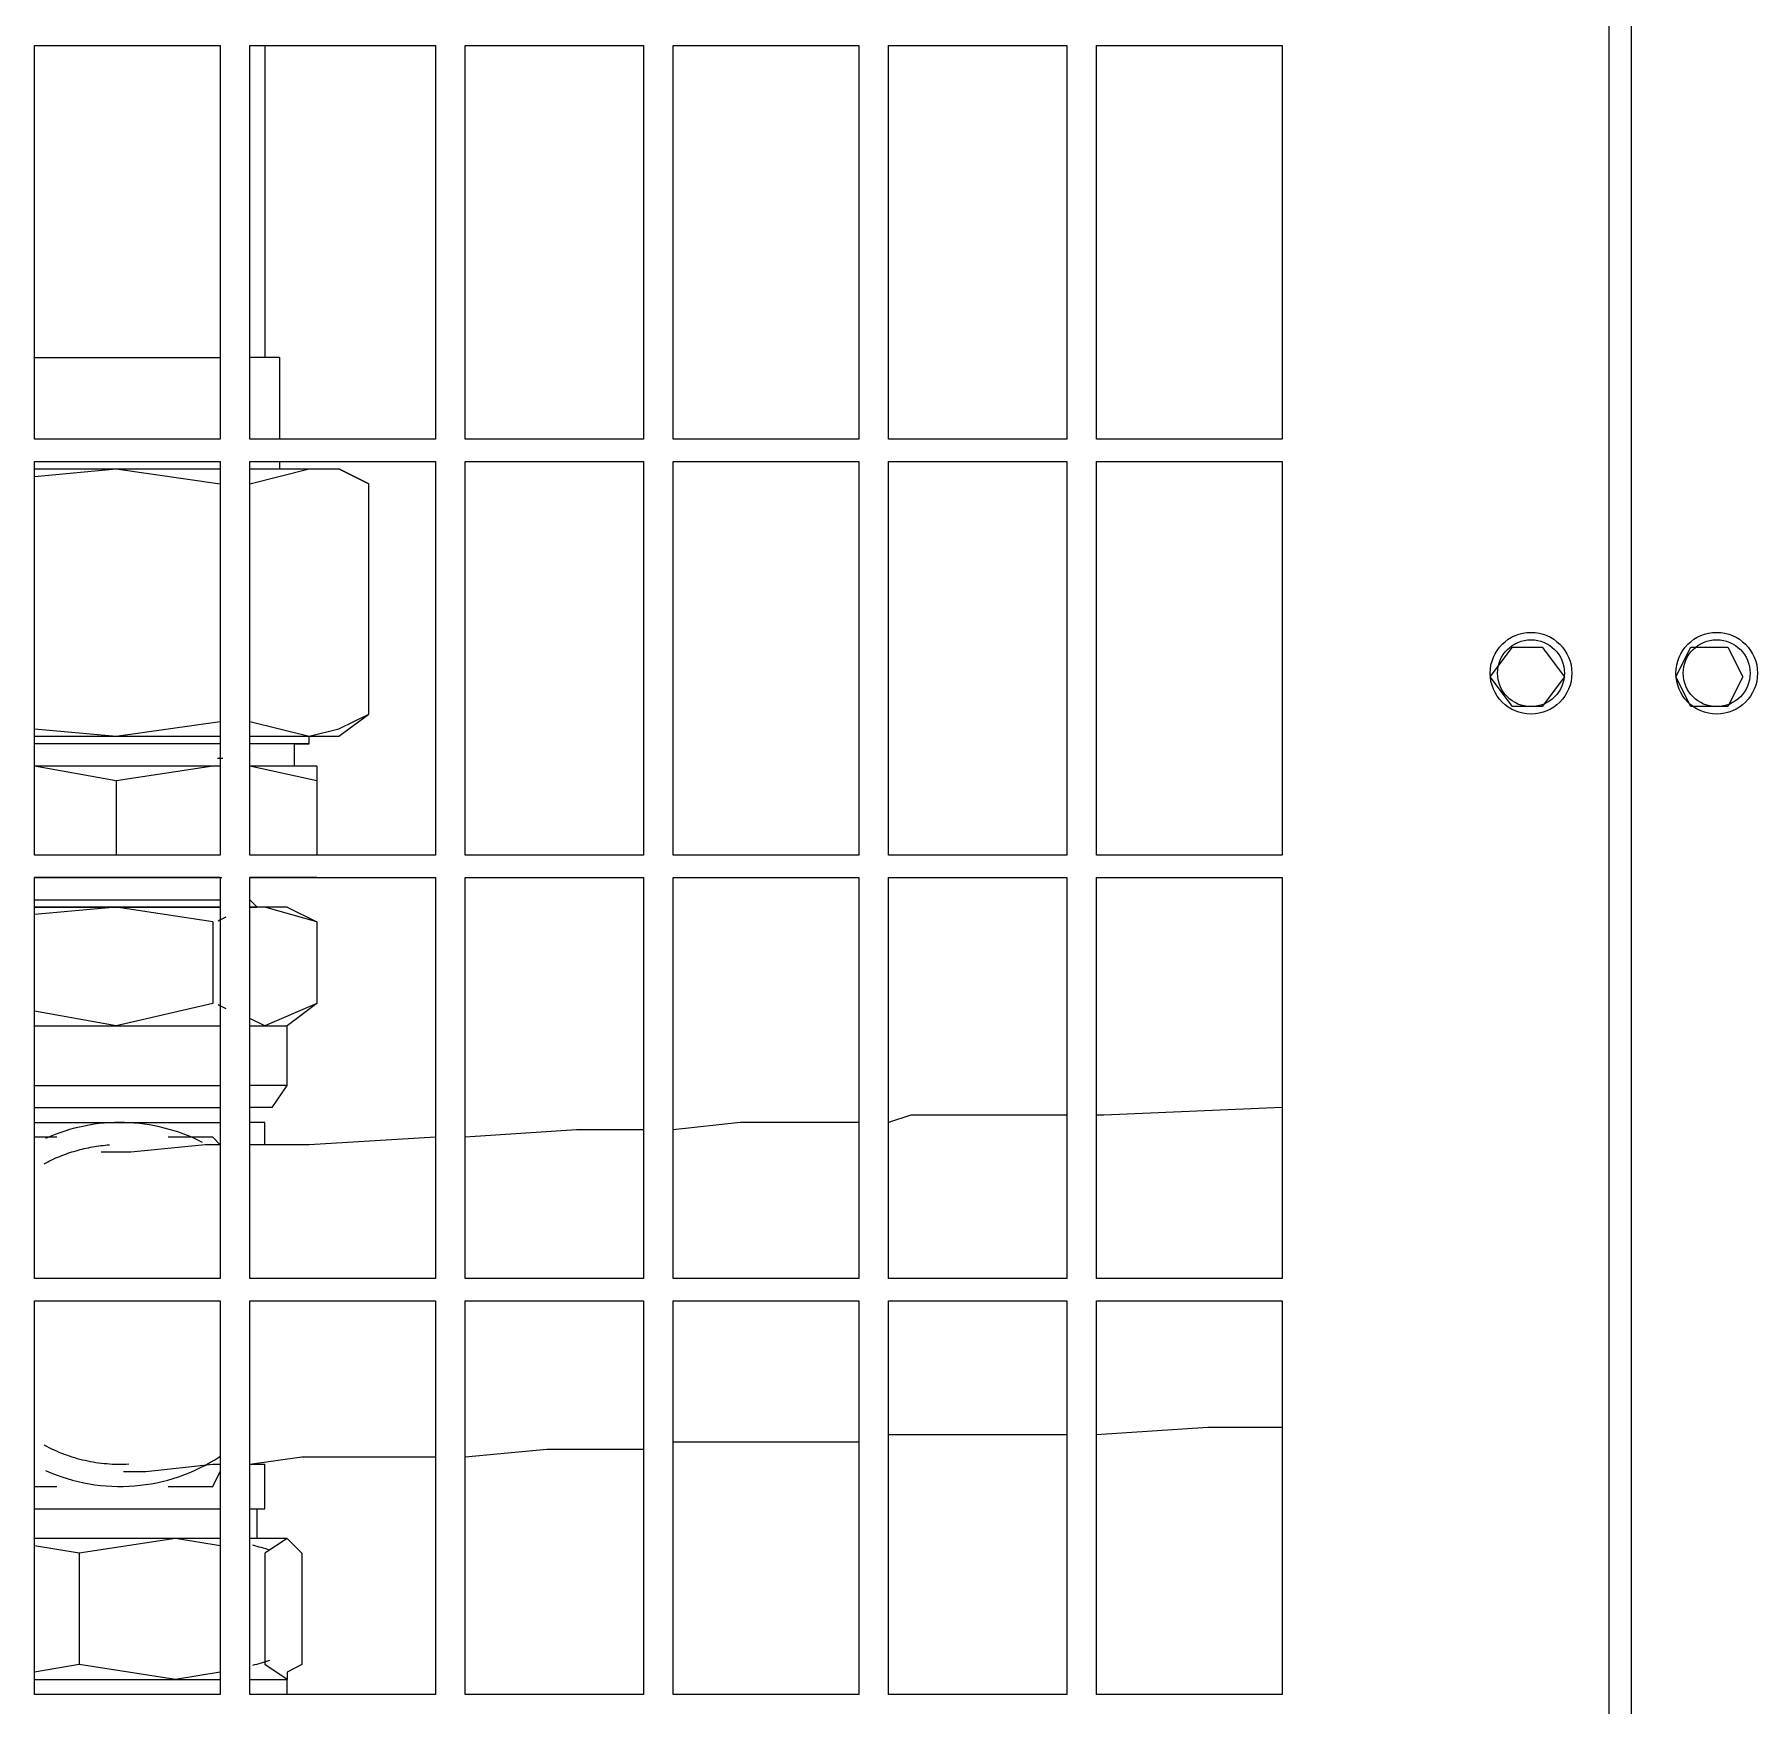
# Model space of a CAD drawing. Extents: x 0 to 160756, y 0 to 229247.
# Drawn here: x 93648.5 to 93930.8, y 78941.1 to 79214.9 of the extents above; entities that cross this region are included whole.
import ezdxf

# ---------------------------------------------------------------- set-up
doc = ezdxf.new("R2010")
doc.units = 0
doc.header["$LTSCALE"] = 10
doc.layers.add('XCM7Q30CDA-200K$0$xCUP-L40-M03-HVAC-EQ$0$XCUP-L40-HVAC-EQ$0$XCUP-L40-HVAC-EQ$0$XCUP-L40-HVAC-機房EQ$0$U-CDA-EQ', color=3, linetype='Continuous', lineweight=25)

# ---------------------------------------------------------------- blocks, each defined once
blk = doc.blocks.new('XCM7Q30CDA-200K$0$xCUP-L40-M03-HVAC-EQ$0$XCUP-L40-HVAC-EQ$0$XCUP-L40-HVAC-EQ$0$E315n')
at = {"layer": 'XCM7Q30CDA-200K$0$xCUP-L40-M03-HVAC-EQ$0$XCUP-L40-HVAC-EQ$0$XCUP-L40-HVAC-EQ$0$XCUP-L40-HVAC-機房EQ$0$U-CDA-EQ', "lineweight": 0}
for points in [[(424.65, 4064.29), (424.65, 4094.7)], [(424.65, 4094.7), (489.14, 4094.7)], [(427.08, 4094.7), (427.08, 4064.29)], [(429.52, 4087.4), (428.3, 4094.7)], [(447.77, 4087.4), (448.98, 4094.7)], [(450.2, 4064.29), (450.2, 4094.7)], [(455.07, 4094.7), (455.07, 4064.29)], [(458.72, 4094.7), (458.72, 4091.05)], [(489.14, 4094.7), (489.14, 4064.29)], [(492.79, 4064.29), (492.79, 4094.7)], [(492.79, 4094.7), (558.49, 4094.7)], [(515.91, 4091.05), (515.91, 4094.7)], [(518.34, 4094.7), (518.34, 4064.29)], [(520.77, 4094.7), (520.77, 4064.29)], [(524.42, 4094.7), (524.42, 4064.29)], [(534.16, 4094.7), (534.16, 4064.29)], [(534.16, 4081.32), (536.59, 4094.7)], [(553.63, 4081.32), (552.41, 4094.7)], [(553.63, 4064.29), (553.63, 4094.7)], [(553.63, 4094.7), (553.63, 4064.29)], [(554.84, 4094.7), (554.84, 4064.29)], [(558.49, 4064.29), (558.49, 4094.7)], [(558.49, 4094.7), (558.49, 4064.29)], [(562.14, 4064.29), (562.14, 4094.7)], [(562.14, 4094.7), (626.63, 4094.7)], [(574.31, 4081.32), (576.74, 4094.7)], [(576.74, 4064.29), (576.74, 4094.7)], [(580.39, 4064.29), (580.39, 4094.7)], [(580.39, 4064.29), (580.39, 4094.7)], [(581.61, 4094.7), (581.61, 4064.29)], [(582.83, 4094.7), (581.61, 4081.32)], [(624.2, 4094.7), (625.41, 4081.32)], [(625.41, 4094.7), (625.41, 4064.29)], [(626.63, 4094.7), (626.63, 4064.29)], [(630.28, 4064.29), (630.28, 4094.7)], [(630.28, 4094.7), (694.77, 4094.7)], [(643.67, 4094.7), (643.67, 4064.29)], [(694.77, 4094.7), (694.77, 4064.29)], [(461.32, 4092.89), (460.95, 4092.02), (460.6, 4091.13), (460.28, 4090.24), (460, 4089.35), (459.74, 4088.45), (459.51, 4087.54), (459.31, 4086.63), (459.14, 4085.71), (459, 4084.79), (458.88, 4083.87), (458.8, 4082.95), (458.74, 4082.02), (458.72, 4081.1), (458.72, 4080.17), (458.75, 4079.25), (458.81, 4078.33), (458.9, 4077.41), (459.02, 4076.49), (459.16, 4075.58), (459.33, 4074.67), (459.54, 4073.77), (459.77, 4072.87), (460.02, 4071.98), (460.31, 4071.09), (460.63, 4070.22), (460.97, 4069.35), (461.34, 4068.49), (461.74, 4067.64), (462.16, 4066.8), (462.62, 4065.98), (463.1, 4065.16), (463.61, 4064.36)], [(465.52, 4093.16), (465.31, 4092.76), (465.1, 4092.35), (464.9, 4091.94), (464.71, 4091.53), (464.53, 4091.12), (464.35, 4090.7), (464.18, 4090.28), (464.02, 4089.86), (463.87, 4089.44), (463.72, 4089.01), (463.58, 4088.58), (463.45, 4088.15), (463.32, 4087.72), (463.21, 4087.28), (463.1, 4086.85), (463, 4086.41), (462.9, 4085.97), (462.81, 4085.53), (462.73, 4085.08), (462.66, 4084.64), (462.6, 4084.19), (462.54, 4083.74), (462.49, 4083.3), (462.45, 4082.85), (462.42, 4082.4), (462.39, 4081.95), (462.38, 4081.49), (462.37, 4081.04), (462.36, 4080.59), (462.37, 4080.13), (462.38, 4079.68), (462.4, 4079.23)], [(514.63, 4082.42), (514.6, 4082.77), (514.57, 4083.12), (514.54, 4083.47), (514.5, 4083.82), (514.45, 4084.17), (514.41, 4084.52), (514.35, 4084.87), (514.29, 4085.21), (514.23, 4085.56), (514.16, 4085.9), (514.09, 4086.25), (514.02, 4086.59), (513.93, 4086.93), (513.85, 4087.27), (513.76, 4087.61), (513.66, 4087.95), (513.56, 4088.29), (513.46, 4088.62), (513.35, 4088.96), (513.24, 4089.29), (513.12, 4089.62), (513, 4089.95), (512.87, 4090.28), (512.74, 4090.61), (512.61, 4090.93), (512.47, 4091.26), (512.32, 4091.58), (512.17, 4091.9), (512.02, 4092.22), (511.86, 4092.53), (511.7, 4092.85), (511.54, 4093.16)], [(515.09, 4067.19), (515.46, 4067.95), (515.81, 4068.71), (516.14, 4069.48), (516.44, 4070.26), (516.73, 4071.05), (516.98, 4071.84), (517.22, 4072.63), (517.43, 4073.43), (517.63, 4074.24), (517.79, 4075.05), (517.94, 4075.86), (518.06, 4076.68), (518.16, 4077.5), (518.24, 4078.32), (518.3, 4079.14), (518.33, 4079.96), (518.34, 4080.79), (518.32, 4081.61), (518.29, 4082.44), (518.23, 4083.26), (518.15, 4084.08), (518.04, 4084.9), (517.92, 4085.72), (517.76, 4086.53), (517.59, 4087.34), (517.4, 4088.15), (517.18, 4088.96), (516.93, 4089.75), (516.67, 4090.55), (516.38, 4091.34), (516.07, 4092.12), (515.74, 4092.89)], [(427.08, 4071.59), (429.52, 4087.4)], [(447.77, 4087.4), (429.52, 4087.4)], [(450.2, 4071.59), (447.77, 4087.4)], [(514.69, 4064.29), (514.69, 4066.72), (513.47, 4078.89), (513.47, 4083.75)], [(461.15, 4080.1), (461.15, 4076.45), (462.37, 4065.5), (462.37, 4064.29)], [(537.81, 4065.5), (534.16, 4081.32)], [(551.19, 4065.5), (553.63, 4081.32)], [(574.31, 4081.32), (562.14, 4081.32)], [(576.74, 4065.5), (574.31, 4081.32)], [(581.61, 4081.32), (584.04, 4064.29)], [(625.41, 4081.32), (622.98, 4064.29)], [(428.3, 4064.29), (427.08, 4071.59)], [(448.98, 4064.29), (450.2, 4071.59)], [(458.72, 4072.8), (458.72, 4065.5)], [(515.91, 4065.5), (515.91, 4072.8)], [(458.72, 4065.5), (461.15, 4064.29)], [(514.69, 4064.29), (515.91, 4065.5)], [(551.19, 4065.5), (537.81, 4065.5)], [(558.53, 4066.66), (558.52, 4066.33), (558.51, 4066), (558.5, 4065.67), (558.49, 4065.34), (558.49, 4065.01)], [(489.14, 4064.29), (424.65, 4064.29)], [(558.49, 4064.29), (492.79, 4064.29)], [(537.67, 4064.61), (537.5, 4064.31), (537.33, 4064), (537.17, 4063.7), (537, 4063.38)], [(551.99, 4063.38), (551.83, 4063.7), (551.66, 4064), (551.5, 4064.31), (551.33, 4064.61)], [(558.49, 4064.89), (558.49, 4064.6), (558.49, 4064.3), (558.5, 4064)], [(626.63, 4064.29), (562.14, 4064.29)], [(577.95, 4063.82), (577.96, 4064.12), (577.96, 4064.43), (577.96, 4064.73)], [(694.77, 4064.29), (630.28, 4064.29)], [(424.65, 4029), (424.65, 4059.42)], [(424.65, 4059.42), (489.14, 4059.42)], [(427.08, 4059.42), (427.08, 4053.33)], [(450.2, 4053.33), (450.2, 4059.42)], [(455.07, 4059.42), (455.07, 4056.98)], [(462.37, 4059.42), (463.59, 4050.9), (463.59, 4032.65), (463.59, 4029)], [(462.37, 4059.42), (462.37, 4058.2)], [(489.14, 4059.42), (489.14, 4029)], [(492.79, 4029), (492.79, 4059.42)], [(492.79, 4059.42), (558.49, 4059.42)], [(514.69, 4049.68), (514.69, 4059.42)], [(518.34, 4056.98), (518.34, 4059.42)], [(520.77, 4055.77), (520.77, 4059.42)], [(524.42, 4053.33), (524.42, 4059.42)], [(534.16, 4059.42), (534.16, 4053.33)], [(534.16, 4056.98), (535.37, 4059.42)], [(553.63, 4053.33), (553.63, 4059.42)], [(553.63, 4059.42), (553.63, 4058.2)], [(554.84, 4059.42), (553.63, 4058.2)], [(553.63, 4056.98), (553.63, 4059.42)], [(558.49, 4048.47), (558.49, 4059.42)], [(558.49, 4059.42), (558.49, 4029)], [(562.14, 4029), (562.14, 4059.42)], [(562.14, 4059.42), (626.63, 4059.42)], [(574.31, 4048.47), (576.74, 4059.42)], [(576.74, 4048.47), (576.74, 4059.42)], [(580.39, 4052.12), (580.39, 4059.42)], [(580.39, 4049.68), (580.39, 4059.42)], [(581.61, 4059.42), (581.61, 4044.82)], [(584.04, 4059.42), (581.61, 4049.68)], [(622.98, 4059.42), (625.41, 4049.68)], [(625.41, 4059.42), (625.41, 4044.82)], [(626.63, 4059.42), (626.63, 4029)], [(630.28, 4029), (630.28, 4059.42)], [(630.28, 4059.42), (694.77, 4059.42)], [(643.67, 4054.55), (643.67, 4059.42)], [(694.77, 4059.42), (694.77, 4029)], [(427.08, 4053.33), (429.52, 4056.98)], [(429.43, 4058.93), (429.52, 4058.58), (429.62, 4058.22), (429.71, 4057.87), (429.81, 4057.52), (429.92, 4057.17), (430.02, 4056.82), (430.13, 4056.47), (430.23, 4056.12)], [(447.77, 4056.98), (429.52, 4056.98)], [(450.2, 4053.33), (447.77, 4056.98)], [(448.27, 4056.12), (448.37, 4056.47), (448.48, 4056.82), (448.58, 4057.17), (448.69, 4057.52), (448.79, 4057.87), (448.88, 4058.22), (448.98, 4058.58), (449.07, 4058.93)], [(450.2, 4058.2), (455.07, 4058.2)], [(455.07, 4056.98), (462.37, 4056.98)], [(462.37, 4058.2), (462.37, 4056.98)], [(514.69, 4056.98), (518.34, 4056.98)], [(537.81, 4048.47), (534.16, 4056.98)], [(551.19, 4048.47), (553.63, 4056.98)], [(694.77, 4056.98), (643.67, 4056.98)], [(520.77, 4055.77), (524.42, 4053.33)], [(626.63, 4054.55), (625.41, 4054.55)], [(643.67, 4054.55), (630.28, 4054.55)], [(424.65, 4053.33), (427.08, 4053.33)], [(428.3, 4053.33), (427.08, 4053.33)], [(428.3, 4053.33), (427.08, 4053.33)], [(429.52, 4050.9), (428.3, 4053.33)], [(447.77, 4050.9), (429.52, 4050.9)], [(447.77, 4050.9), (450.2, 4053.33)], [(524.42, 4053.33), (534.16, 4053.33)], [(537.81, 4048.47), (534.16, 4053.33)], [(553.63, 4053.33), (551.19, 4048.47)], [(576.74, 4052.12), (580.39, 4052.12)], [(580.39, 4052.12), (580.39, 4049.68)], [(515.91, 4029), (514.69, 4049.68)], [(551.19, 4048.47), (537.81, 4048.47)], [(576.74, 4048.47), (562.14, 4048.47)], [(580.39, 4049.68), (581.61, 4049.68)], [(581.61, 4049.68), (582.83, 4044.82), (585.26, 4039.95)], [(625.41, 4049.68), (625.41, 4044.82), (622.98, 4039.95)], [(581.61, 4044.82), (585.26, 4039.95)], [(622.98, 4039.95), (625.41, 4044.82)], [(585.26, 4039.95), (622.98, 4039.95)], [(489.14, 4029), (424.65, 4029)], [(558.49, 4029), (492.79, 4029)], [(626.63, 4029), (562.14, 4029)], [(694.77, 4029), (630.28, 4029)], [(424.65, 3994.93), (424.65, 4024.13)], [(424.65, 4024.13), (489.14, 4024.13)], [(463.59, 4024.13), (464.8, 4010.75), (464.8, 3994.93)], [(489.14, 4024.13), (489.14, 3994.93)], [(492.79, 3994.93), (492.79, 4024.13)], [(492.79, 4024.13), (558.49, 4024.13)], [(517.12, 3994.93), (517.12, 4005.88), (515.91, 4024.13)], [(558.49, 4024.13), (558.49, 3994.93)], [(562.14, 3994.93), (562.14, 4024.13)], [(562.14, 4024.13), (626.63, 4024.13)], [(626.63, 4024.13), (626.63, 3994.93)], [(630.28, 3994.93), (630.28, 4024.13)], [(630.28, 4024.13), (694.77, 4024.13)], [(694.77, 4024.13), (694.77, 3994.93)], [(489.14, 3994.93), (424.65, 3994.93)], [(558.49, 3994.93), (492.79, 3994.93)], [(626.63, 3994.93), (562.14, 3994.93)], [(694.77, 3994.93), (630.28, 3994.93)], [(424.65, 3959.64), (424.65, 3990.06)], [(424.65, 3990.06), (489.14, 3990.06)], [(466.02, 3990.06), (466.02, 3987.63), (466.02, 3962.08), (466.02, 3959.64)], [(489.14, 3990.06), (489.14, 3959.64)], [(492.79, 3959.64), (492.79, 3990.06)], [(492.79, 3990.06), (558.49, 3990.06)], [(518.34, 3959.64), (518.34, 3979.11), (517.12, 3990.06)], [(558.49, 3990.06), (558.49, 3959.64)], [(562.14, 3959.64), (562.14, 3990.06)], [(562.14, 3990.06), (626.63, 3990.06)], [(626.63, 3990.06), (626.63, 3959.64)], [(630.28, 3959.64), (630.28, 3990.06)], [(630.28, 3990.06), (694.77, 3990.06)], [(694.77, 3990.06), (694.77, 3959.64)], [(489.14, 3959.64), (424.65, 3959.64)], [(558.49, 3959.64), (492.79, 3959.64)], [(626.63, 3959.64), (562.14, 3959.64)], [(694.77, 3959.64), (630.28, 3959.64)], [(424.65, 3925.57), (424.65, 3954.78)], [(424.65, 3954.78), (489.14, 3954.78)], [(467.24, 3954.78), (467.24, 3932.88), (467.24, 3925.57)], [(489.14, 3954.78), (489.14, 3925.57)], [(492.79, 3925.57), (492.79, 3954.78)], [(492.79, 3954.78), (558.49, 3954.78)], [(519.56, 3925.57), (519.56, 3951.13), (518.34, 3954.78)], [(558.49, 3954.78), (558.49, 3925.57)], [(562.14, 3925.57), (562.14, 3954.78)], [(562.14, 3954.78), (626.63, 3954.78)], [(626.63, 3954.78), (626.63, 3925.57)], [(630.28, 3925.57), (630.28, 3954.78)], [(630.28, 3954.78), (694.77, 3954.78)], [(694.77, 3954.78), (694.77, 3925.57)], [(489.14, 3925.57), (424.65, 3925.57)], [(558.49, 3925.57), (492.79, 3925.57)], [(626.63, 3925.57), (562.14, 3925.57)], [(694.77, 3925.57), (630.28, 3925.57)], [(424.65, 3890.29), (424.65, 3920.71)], [(424.65, 3920.71), (489.14, 3920.71)], [(467.24, 3920.71), (468.45, 3902.46), (468.45, 3890.29)], [(489.14, 3920.71), (489.14, 3890.29)], [(492.79, 3890.29), (492.79, 3920.71)], [(492.79, 3920.71), (558.49, 3920.71)], [(520.77, 3890.29), (519.56, 3919.49), (519.56, 3920.71)], [(558.49, 3920.71), (558.49, 3890.29)], [(562.14, 3890.29), (562.14, 3920.71)], [(562.14, 3920.71), (626.63, 3920.71)], [(626.63, 3920.71), (626.63, 3890.29)], [(630.28, 3890.29), (630.28, 3920.71)], [(630.28, 3920.71), (694.77, 3920.71)], [(694.77, 3920.71), (694.77, 3890.29)], [(489.14, 3890.29), (424.65, 3890.29)], [(558.49, 3890.29), (492.79, 3890.29)], [(626.63, 3890.29), (562.14, 3890.29)], [(694.77, 3890.29), (630.28, 3890.29)], [(586.48, 3852.57), (591.34, 3856.22)], [(591.34, 3856.22), (596.21, 3852.57)], [(586.48, 3847.7), (586.48, 3852.57)], [(596.21, 3852.57), (596.21, 3847.7)], [(591.34, 3844.05), (586.48, 3847.7)], [(596.21, 3847.7), (591.34, 3844.05)], [(24.34, 3836.75), (2472.62, 3836.75)], [(2471.41, 3833.1), (24.34, 3833.1)], [(586.48, 3823.37), (591.34, 3825.8)], [(591.34, 3825.8), (596.21, 3823.37)], [(586.48, 3817.28), (586.48, 3823.37)], [(596.21, 3823.37), (596.21, 3817.28)], [(591.34, 3814.85), (586.48, 3817.28)], [(596.21, 3817.28), (591.34, 3814.85)]]:
    blk.add_lwpolyline(points, dxfattribs=at)
for centre, radius in [((591.95, 3849.53), 6.69), ((591.95, 3849.53), 5.48), ((591.95, 3819.11), 6.69), ((591.95, 3819.11), 5.48)]:
    blk.add_circle(centre, radius, dxfattribs=at)
blk = doc.blocks.new('XCM7Q30CDA-200K')
at = {"layer": 'XCM7Q30CDA-200K$0$xCUP-L40-M03-HVAC-EQ$0$XCUP-L40-HVAC-EQ$0$XCUP-L40-HVAC-EQ$0$XCUP-L40-HVAC-機房EQ$0$U-CDA-EQ', "rotation": 90}
blk.add_blockref('XCM7Q30CDA-200K$0$xCUP-L40-M03-HVAC-EQ$0$XCUP-L40-HVAC-EQ$0$XCUP-L40-HVAC-EQ$0$E315n', (97743.25, 78518.29), dxfattribs=at)

msp = doc.modelspace()

# ---------------------------------------------------------------- block references
msp.add_blockref('XCM7Q30CDA-200K', (0, 0))

doc.saveas('drawing.dxf')
